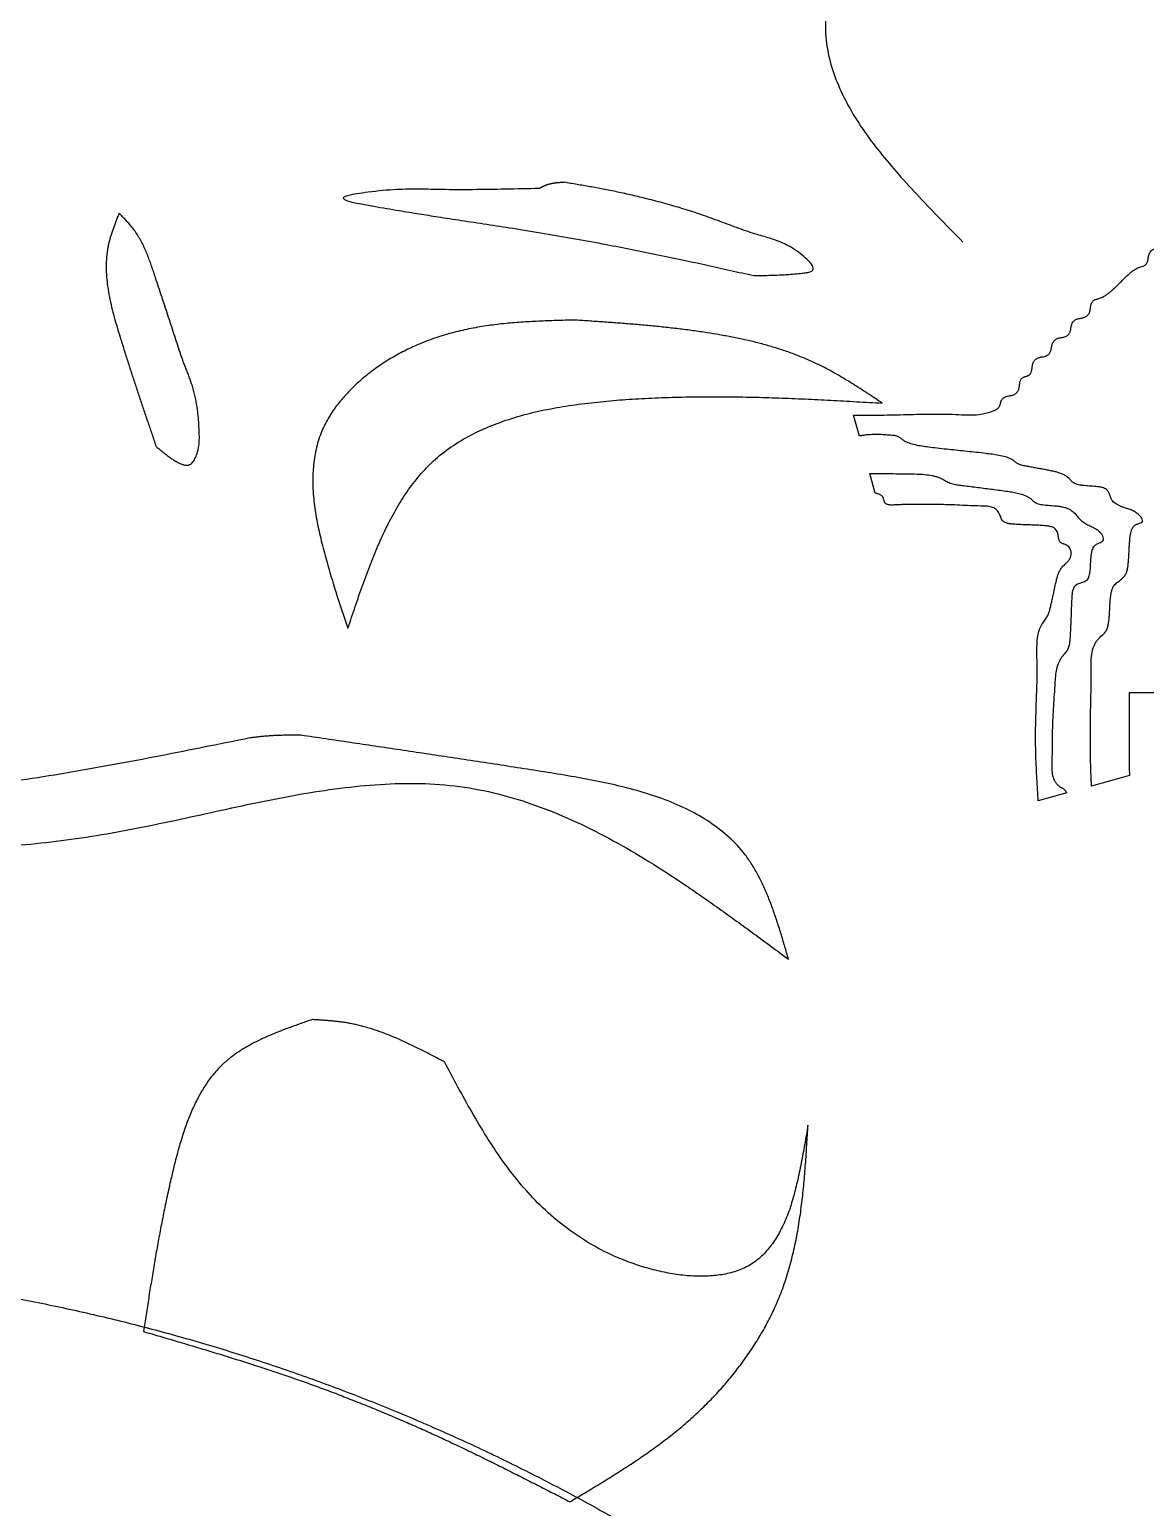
# Model space of a CAD drawing. Extents: x 21 to 206, y 32 to 218.
# Drawn here: x 109.27 to 132.17, y 146.23 to 176.54 of the extents above; entities that cross this region are included whole.
import ezdxf

# ---------------------------------------------------------------- set-up
doc = ezdxf.new("R2010")
doc.units = 0
doc.layers.add('Capa_1', color=7, linetype='CONTINUOUS')

msp = doc.modelspace()

# ---------------------------------------------------------------- linework, layer by layer
at = {"layer": 'Capa_1', "color": 7}
for p, q in [((120.2427, 173.406882), (120.2427, 173.406882)), ((111.112921, 172.774086), (111.112921, 172.774086)), ((120.445547, 170.582453), (120.445547, 170.582453)), ((126.301966, 168.202281), (126.182408, 168.629393)), ((126.629547, 167.033305), (126.516728, 167.435054)), ((126.680527, 167.438337), (126.679963, 167.437772)), ((115.586586, 164.91155), (115.808726, 164.26387)), ((133.730752, 162.936576), (131.836595, 162.936576)), ((131.836595, 162.936576), (131.836595, 161.694589)), ((114.844649, 162.067278), (114.844649, 162.067278)), ((131.844824, 161.24291), (131.067192, 161.025088)), ((130.558546, 160.882927), (129.973115, 160.718637)), ((115.079467, 156.236525), (115.079467, 156.236525))]:
    msp.add_line(p, q, dxfattribs=at)
for points, knots in [([(129.848178, 186.714871), (129.788583, 186.513282), (129.669394, 186.110111), (129.487057, 185.506403), (129.296514, 184.901304), (129.094055, 184.29612), (128.876306, 183.692267), (128.638021, 183.086357), (128.375223, 182.480642), (128.086001, 181.876983), (127.777777, 181.294117), (127.451066, 180.733128), (127.117579, 180.188182), (126.787381, 179.653009), (126.469854, 179.121607), (126.178272, 178.58471), (125.932883, 178.048726), (125.742375, 177.515088), (125.622076, 176.988131), (125.59164, 176.458203), (125.673233, 175.942503), (125.836467, 175.453672), (126.071538, 174.966156), (126.36934, 174.486771), (126.721781, 174.018347), (127.113312, 173.559195), (127.533147, 173.100312), (127.977041, 172.638247), (128.276726, 172.333788), (128.426597, 172.18153)], [0, 0, 0, 0, 0.630639, 1.261258, 1.891905, 2.533745, 3.175579, 3.817432, 4.486668, 5.155931, 5.825057, 6.464095, 7.103155, 7.741702, 8.350632, 8.960094, 9.573699, 10.117253, 10.657304, 11.190239, 11.69872, 12.213651, 12.731244, 13.319052, 13.90377, 14.488233, 15.128719, 15.769407, 16.410339, 16.410339, 16.410339, 16.410339]), ([(126.182408, 168.629393), (126.199983, 168.629488), (126.235133, 168.629676), (126.28786, 168.630018), (126.33994, 168.630494), (126.391369, 168.631093), (126.442148, 168.631585), (126.495818, 168.631993), (126.552381, 168.63215), (126.611851, 168.632334), (126.830735, 168.633865), (127.208884, 168.642302), (127.744542, 168.656565), (128.182111, 168.653511), (128.520918, 168.633829), (128.768574, 168.639722), (128.958515, 168.681825), (129.085188, 168.732293), (129.14905, 168.770841), (129.186651, 168.819579), (129.197595, 168.864487), (129.203757, 168.898457), (129.213507, 168.931959), (129.232273, 168.961286), (129.256972, 168.985261), (129.286096, 169.004005), (129.318379, 169.016591), (129.352206, 169.024536), (129.386612, 169.030167), (129.421071, 169.035678), (129.454931, 169.043527), (129.487062, 169.056191), (129.515593, 169.075474), (129.539785, 169.099747), (129.55915, 169.128357), (129.572261, 169.160458), (129.580388, 169.194309), (129.585407, 169.228488), (129.589215, 169.262479), (129.594119, 169.296089), (129.602123, 169.327628), (129.614121, 169.356232), (129.629626, 169.380887), (129.648947, 169.40028), (129.671256, 169.412751), (129.694005, 169.420949), (129.717627, 169.427479), (129.741239, 169.434038), (129.763993, 169.442223), (129.786305, 169.454686), (129.805627, 169.474078), (129.821125, 169.498736), (129.833132, 169.527338), (129.841139, 169.55888), (129.84606, 169.592493), (129.849875, 169.626486), (129.854892, 169.660666), (129.86302, 169.694514), (129.87613, 169.726614), (129.895507, 169.755214), (129.919701, 169.779479), (129.948207, 169.798769), (129.9803, 169.811476), (130.014161, 169.819335), (130.048692, 169.824833), (130.083228, 169.830319), (130.117116, 169.838174), (130.149252, 169.850898), (130.177825, 169.870184), (130.202049, 169.894421), (130.221325, 169.922998), (130.234028, 169.955131), (130.241878, 169.988995), (130.247366, 170.023503), (130.252864, 170.05801), (130.260729, 170.091868), (130.27344, 170.123996), (130.29272, 170.152572), (130.316958, 170.176805), (130.345534, 170.196089), (130.377667, 170.208798), (130.41153, 170.216664), (130.44604, 170.222159), (130.480548, 170.227656), (130.514408, 170.235521), (130.546539, 170.248232), (130.575117, 170.267512), (130.599355, 170.29175), (130.618636, 170.320332), (130.631372, 170.352457), (130.639238, 170.386323), (130.644708, 170.420844), (130.650203, 170.455368), (130.658055, 170.489257), (130.670778, 170.521398), (130.690065, 170.549975), (130.714305, 170.574198), (130.742881, 170.59347), (130.775008, 170.606176), (130.808872, 170.614025), (130.843388, 170.619514), (130.877908, 170.62501), (130.91177, 170.632871), (130.943874, 170.645578), (130.972398, 170.664868), (130.996606, 170.689122), (131.01596, 170.717716), (131.028982, 170.749821), (131.037046, 170.783675), (131.042164, 170.817936), (131.046401, 170.852055), (131.052118, 170.885734), (131.061432, 170.917453), (131.075421, 170.946128), (131.093296, 170.970766), (131.115213, 170.990107), (131.14037, 171.002262), (131.166151, 171.010118), (131.197488, 171.017903), (131.23322, 171.028768), (131.272622, 171.043818), (131.318245, 171.065362), (131.368738, 171.096129), (131.422981, 171.136797), (131.477983, 171.183695), (131.534439, 171.235349), (131.592486, 171.291322), (131.649555, 171.34789), (131.706455, 171.404449), (131.763995, 171.460403), (131.819623, 171.512051), (131.873486, 171.558966), (131.926348, 171.599633), (131.975288, 171.630362), (132.019189, 171.651842), (132.056654, 171.666889), (132.090434, 171.677907), (132.119815, 171.685988), (132.143638, 171.693955), (132.1671, 171.706105), (132.187434, 171.725455), (132.203767, 171.750122), (132.216309, 171.778772), (132.224335, 171.810401), (132.229233, 171.844047), (132.233845, 171.879372), (132.241256, 171.915877), (132.253569, 171.952262), (132.273722, 171.987138), (132.30519, 172.01596), (132.344608, 172.037742), (132.39215, 172.05494), (132.446295, 172.066815), (132.505812, 172.073252), (132.565124, 172.07645), (132.624415, 172.07964), (132.683941, 172.086084), (132.738203, 172.09799), (132.785956, 172.115158), (132.825439, 172.136845), (132.856693, 172.165641), (132.875816, 172.20073), (132.887527, 172.237152), (132.896085, 172.274274), (132.904432, 172.310566), (132.915071, 172.344798), (132.93168, 172.377787), (132.957523, 172.406444), (132.990192, 172.42994), (133.028324, 172.448565), (133.070654, 172.461239), (133.115784, 172.468889), (133.161171, 172.473794), (133.206562, 172.478698), (133.251701, 172.486348), (133.294038, 172.499021), (133.332175, 172.517645), (133.364848, 172.541138), (133.390684, 172.569803), (133.407295, 172.602792), (133.417933, 172.637026), (133.426263, 172.673323), (133.434833, 172.710441), (133.446549, 172.74686), (133.465675, 172.781949), (133.496937, 172.810738), (133.536424, 172.832425), (133.584177, 172.849601), (133.638443, 172.861509), (133.69796, 172.867967), (133.757226, 172.871136), (133.816505, 172.874333), (133.87603, 172.880768), (133.930244, 172.892653), (133.977877, 172.909878), (134.017316, 172.931615), (134.048677, 172.960388), (134.068391, 172.995306), (134.080432, 173.031708), (134.088341, 173.068512), (134.094574, 173.104321), (134.102135, 173.138199), (134.114366, 173.170329), (134.133536, 173.198812), (134.157846, 173.222978), (134.186547, 173.242354), (134.218706, 173.255513), (134.252554, 173.263653), (134.286628, 173.268627), (134.320478, 173.272327), (134.354062, 173.276881), (134.38564, 173.284082), (134.414467, 173.294678), (134.439306, 173.308641), (134.458466, 173.326853), (134.469788, 173.348218), (134.477496, 173.369267), (134.486148, 173.393178), (134.499522, 173.418058), (134.518066, 173.44261), (134.545138, 173.469772), (134.583087, 173.496418), (134.631823, 173.520098), (134.687681, 173.541046), (134.74927, 173.561259), (134.81617, 173.58092), (134.882996, 173.59948), (134.949738, 173.618163), (135.016585, 173.637887), (135.078381, 173.657844), (135.134721, 173.678027), (135.183699, 173.701066), (135.221228, 173.727832), (135.246812, 173.755664), (135.264651, 173.780114), (135.280286, 173.805547), (135.294384, 173.831116), (135.30864, 173.855543), (135.328646, 173.883131), (135.359646, 173.90947), (135.400763, 173.932254), (135.44828, 173.95234), (135.50017, 173.971889), (135.555928, 173.990897), (135.611466, 174.008768), (135.666985, 174.026502), (135.722712, 174.045021), (135.774523, 174.063648), (135.821946, 174.082405), (135.862997, 174.103693), (135.893956, 174.128429), (135.914111, 174.154214), (135.928466, 174.176617), (135.942811, 174.200102), (135.958684, 174.22342), (135.976585, 174.245829), (136.002318, 174.271792), (136.039814, 174.296904), (136.088691, 174.318519), (136.144881, 174.337472), (136.206575, 174.356549), (136.273397, 174.375773), (136.340099, 174.394248), (136.406895, 174.412753), (136.473786, 174.432477), (136.535369, 174.452781), (136.591246, 174.47377), (136.639992, 174.497483), (136.677921, 174.524167), (136.704923, 174.551388), (136.723432, 174.575966), (136.736878, 174.600853), (136.745709, 174.624779), (136.75363, 174.64585), (136.765239, 174.667261), (136.784792, 174.685483), (136.810155, 174.699368), (136.839603, 174.709836), (136.87184, 174.716975), (136.906096, 174.72149), (136.941644, 174.725302), (136.978481, 174.730784), (137.016316, 174.739268), (137.05397, 174.752057), (137.090267, 174.770514), (137.124132, 174.794482), (137.153628, 174.822933), (137.17778, 174.85536), (137.198673, 174.889526), (137.219558, 174.925138), (137.242909, 174.960528), (137.269764, 174.99451), (137.302738, 175.027226), (137.34369, 175.055713), (137.39159, 175.079017), (137.443536, 175.096797), (137.498403, 175.109394), (137.555357, 175.117656), (137.612195, 175.1229), (137.668796, 175.126818), (137.725243, 175.133174), (137.777003, 175.144892), (137.8227, 175.162367), (137.860714, 175.184456), (137.890769, 175.213195), (137.90925, 175.247811), (137.920628, 175.283839), (137.92955, 175.322195), (137.93904, 175.361239), (137.95202, 175.399092), (137.973565, 175.435852), (138.009894, 175.464892), (138.056035, 175.485085), (138.113515, 175.500763), (138.179875, 175.511929), (138.253778, 175.517714), (138.326778, 175.520101), (138.399771, 175.52238), (138.473662, 175.528191), (138.540031, 175.539409), (138.597545, 175.555102), (138.64369, 175.575287), (138.679987, 175.604288), (138.701398, 175.641033), (138.714301, 175.678893), (138.724132, 175.718759), (138.733961, 175.758625), (138.746856, 175.796487), (138.768261, 175.833234), (138.804551, 175.86224), (138.850691, 175.882427), (138.908212, 175.898133), (138.974608, 175.909308), (139.048511, 175.915085), (139.121474, 175.917464), (139.194426, 175.919752), (139.268318, 175.925581), (139.334752, 175.936786), (139.392363, 175.952454), (139.438543, 175.972584), (139.474772, 176.001618), (139.495767, 176.038503), (139.508446, 176.07638), (139.518916, 176.117089), (139.530689, 176.158427), (139.546476, 176.198054), (139.572709, 176.237826), (139.618714, 176.26793), (139.677985, 176.285571), (139.754893, 176.297797), (139.845527, 176.307181), (139.948153, 176.312443), (140.048625, 176.314831), (140.149082, 176.317138), (140.251712, 176.322465), (140.342427, 176.331858), (140.419469, 176.344042), (140.478774, 176.361606), (140.524695, 176.39176), (140.550424, 176.431708), (140.565957, 176.471359), (140.578461, 176.513531), (140.591005, 176.555718), (140.606633, 176.595423), (140.632554, 176.635465), (140.678802, 176.665667), (140.73851, 176.683182), (140.816027, 176.695204), (140.907318, 176.704254), (141.010836, 176.709309), (141.11202, 176.712011), (141.212797, 176.715607), (141.314166, 176.722093), (141.406434, 176.732386), (141.488504, 176.746061), (141.558216, 176.765748), (141.615989, 176.795108), (141.659155, 176.832358), (141.692428, 176.870068), (141.721432, 176.908776), (141.747918, 176.946332), (141.774124, 176.980664), (141.805923, 177.01421), (141.846563, 177.04296), (141.894607, 177.066085), (141.946876, 177.08357), (142.001951, 177.096026), (142.058895, 177.104287), (142.114458, 177.109571), (142.168682, 177.11372), (142.221985, 177.118374), (142.271526, 177.124678), (142.316744, 177.132967), (142.355981, 177.145366), (142.386451, 177.163745), (142.406432, 177.185668), (142.420344, 177.206076), (142.433456, 177.228796), (142.446713, 177.252791), (142.461372, 177.277005), (142.482029, 177.304284), (142.513558, 177.330457), (142.555266, 177.353268), (142.603535, 177.373457), (142.656355, 177.393093), (142.713042, 177.4122), (142.768234, 177.429946), (142.822241, 177.447498), (142.875746, 177.46639), (142.924481, 177.486047), (142.967632, 177.505924), (143.001995, 177.527777), (143.024343, 177.554545), (143.03228, 177.581687), (143.034779, 177.605087), (143.035293, 177.629242), (143.035724, 177.653356), (143.037728, 177.676667), (143.045084, 177.703629), (143.06681, 177.730209), (143.100392, 177.751906), (143.14264, 177.771691), (143.190375, 177.791186), (143.242831, 177.809806), (143.295937, 177.82708), (143.350328, 177.844565), (143.406026, 177.863749), (143.457665, 177.884133), (143.504526, 177.905946), (143.545185, 177.930429), (143.576618, 177.957588), (143.598594, 177.985483), (143.613728, 178.011331), (143.624607, 178.037144), (143.631902, 178.061889), (143.638874, 178.08422), (143.649435, 178.106382), (143.666928, 178.125667), (143.689555, 178.141095), (143.716113, 178.152684), (143.745533, 178.15935), (143.776427, 178.163417), (143.809786, 178.168909), (143.844516, 178.180953), (143.879139, 178.199946), (143.915431, 178.227927), (143.949968, 178.26725), (143.980369, 178.317302), (144.006842, 178.374605), (144.030901, 178.437677), (144.052321, 178.506143), (144.068046, 178.565565), (144.080083, 178.615508), (144.090053, 178.655631), (144.100643, 178.693418), (144.112353, 178.728635), (144.125276, 178.761091), (144.139469, 178.790298), (144.154685, 178.816156), (144.16978, 178.839248), (144.180203, 178.854416), (144.18542, 178.862006)], [0, 0, 0, 0, 0.052726, 0.105453, 0.158184, 0.20897, 0.259752, 0.310529, 0.369982, 0.429444, 0.488938, 1.026648, 1.564089, 2.09659, 2.33854, 2.582249, 2.837691, 2.916459, 2.990825, 3.059477, 3.09346, 3.128507, 3.163334, 3.197255, 3.231632, 3.265907, 3.300443, 3.335034, 3.369979, 3.405026, 3.439717, 3.474085, 3.507985, 3.542246, 3.576328, 3.610916, 3.645656, 3.680538, 3.714491, 3.748278, 3.782373, 3.811803, 3.840978, 3.869286, 3.892863, 3.917021, 3.941698, 3.966377, 3.990533, 4.014111, 4.042414, 4.07159, 4.101021, 4.135121, 4.168913, 4.202871, 4.237754, 4.272491, 4.307074, 4.341155, 4.375417, 4.409309, 4.443644, 4.478314, 4.513418, 4.548533, 4.583213, 4.617605, 4.651572, 4.685865, 4.71984, 4.754215, 4.788874, 4.823954, 4.859032, 4.893691, 4.928062, 4.962038, 4.996338, 5.030317, 5.064693, 5.099357, 5.134439, 5.169517, 5.204178, 5.238552, 5.272531, 5.306833, 5.340815, 5.375198, 5.409861, 5.444941, 5.480044, 5.514728, 5.549126, 5.583097, 5.617391, 5.651364, 5.685733, 5.720389, 5.755476, 5.790574, 5.825244, 5.859591, 5.893506, 5.927777, 5.961831, 5.996366, 6.031086, 6.066018, 6.100245, 6.134241, 6.168408, 6.199027, 6.229507, 6.259215, 6.285652, 6.312638, 6.339984, 6.382523, 6.424585, 6.466412, 6.533724, 6.601538, 6.669609, 6.750494, 6.831069, 6.911502, 6.991557, 7.071753, 7.152271, 7.219256, 7.285978, 7.352177, 7.392195, 7.432454, 7.473204, 7.498711, 7.52387, 7.548482, 7.577312, 7.606956, 7.636742, 7.670713, 7.704497, 7.738713, 7.777587, 7.816056, 7.853525, 7.897132, 7.942153, 7.987886, 8.048375, 8.107961, 8.167294, 8.226563, 8.286084, 8.34673, 8.392748, 8.437891, 8.481147, 8.518087, 8.556389, 8.595677, 8.63235, 8.668101, 8.703018, 8.742239, 8.782538, 8.823103, 8.868992, 8.914573, 8.960251, 9.00594, 9.05153, 9.097428, 9.137995, 9.178296, 9.217514, 9.252435, 9.288188, 9.32486, 9.364148, 9.402449, 9.439387, 9.48265, 9.527792, 9.573816, 9.634468, 9.693988, 9.753227, 9.812512, 9.872079, 9.932658, 9.97853, 10.023605, 10.067024, 10.104201, 10.142565, 10.1817, 10.217037, 10.251624, 10.285725, 10.319488, 10.353787, 10.38799, 10.42267, 10.457416, 10.492195, 10.525915, 10.559578, 10.593823, 10.622861, 10.65143, 10.67884, 10.700741, 10.723298, 10.746131, 10.776951, 10.807608, 10.83813, 10.891673, 10.945757, 11.000304, 11.070541, 11.140186, 11.20947, 11.278609, 11.348107, 11.418542, 11.473415, 11.527553, 11.580516, 11.610364, 11.640612, 11.671185, 11.699866, 11.728202, 11.756015, 11.801704, 11.848759, 11.896623, 11.956362, 12.015088, 12.073327, 12.13139, 12.189937, 12.249482, 12.296557, 12.342844, 12.387825, 12.414024, 12.440684, 12.467635, 12.496579, 12.525247, 12.553568, 12.60594, 12.659393, 12.713533, 12.783767, 12.85312, 12.922119, 12.991407, 13.061054, 13.131312, 13.185904, 13.24002, 13.293557, 13.324056, 13.354716, 13.385567, 13.408509, 13.43116, 13.453133, 13.480906, 13.50989, 13.539399, 13.57439, 13.608733, 13.643012, 13.681652, 13.720398, 13.759188, 13.800637, 13.842098, 13.883228, 13.923013, 13.963034, 14.003343, 14.046863, 14.090128, 14.133065, 14.185738, 14.238957, 14.292394, 14.350115, 14.40758, 14.46492, 14.521317, 14.577798, 14.635188, 14.680001, 14.724088, 14.766378, 14.802778, 14.840508, 14.8795, 14.920916, 14.961007, 14.999269, 15.047016, 15.097545, 15.149591, 15.22542, 15.299062, 15.371812, 15.444531, 15.518143, 15.593996, 15.646103, 15.696659, 15.744328, 15.782462, 15.822504, 15.864062, 15.905619, 15.945662, 15.983796, 16.031458, 16.082011, 16.134119, 16.210001, 16.283637, 16.356341, 16.429, 16.502593, 16.578534, 16.630765, 16.681368, 16.728909, 16.766902, 16.806913, 16.848552, 16.893007, 16.935774, 16.976204, 17.033872, 17.096006, 17.160841, 17.267271, 17.369237, 17.46903, 17.56877, 17.670684, 17.77724, 17.842253, 17.904456, 17.961932, 18.002174, 18.044896, 18.089457, 18.134101, 18.1769, 18.217229, 18.275082, 18.337683, 18.403032, 18.51018, 18.612778, 18.71388, 18.813845, 18.915287, 19.018531, 19.092254, 19.164682, 19.235166, 19.284509, 19.33483, 19.385795, 19.429545, 19.47271, 19.515294, 19.567685, 19.621006, 19.674745, 19.732699, 19.790168, 19.847251, 19.900111, 19.953322, 20.007748, 20.049887, 20.091093, 20.130688, 20.1548, 20.179531, 20.204675, 20.233471, 20.261778, 20.289544, 20.335746, 20.38332, 20.431757, 20.492602, 20.552353, 20.6112, 20.666526, 20.722713, 20.781386, 20.824137, 20.865101, 20.902931, 20.925332, 20.948932, 20.973414, 20.997791, 21.021279, 21.043522, 21.080584, 21.120825, 21.162845, 21.220395, 21.275468, 21.329787, 21.387929, 21.446863, 21.506485, 21.554406, 21.601784, 21.64847, 21.678071, 21.707946, 21.738072, 21.761842, 21.785307, 21.808253, 21.83487, 21.862296, 21.889897, 21.921291, 21.952412, 21.983438, 22.022533, 22.062006, 22.101439, 22.159454, 22.21782, 22.276569, 22.348615, 22.420192, 22.491681, 22.532977, 22.574313, 22.615705, 22.650674, 22.685602, 22.720436, 22.747972, 22.775554, 22.803185, 22.803185, 22.803185, 22.803185]), ([(120.2427, 173.406882), (120.235275, 173.406399), (120.220423, 173.405433), (120.198154, 173.40384), (120.175884, 173.402185), (120.15362, 173.400433), (120.131368, 173.398499), (120.109124, 173.396334), (120.086889, 173.39395), (120.06468, 173.391235), (120.043445, 173.388301), (120.023184, 173.385194), (120.003906, 173.381891), (119.984703, 173.37825), (119.965588, 173.374203), (119.946579, 173.369714), (119.927712, 173.364752), (119.909004, 173.359298), (119.890486, 173.353309), (119.87298, 173.347019), (119.856475, 173.340515), (119.840939, 173.333917), (119.825536, 173.326974), (119.810262, 173.319715), (119.795093, 173.312209), (119.780004, 173.304511), (119.764981, 173.296651), (119.749993, 173.288687), (119.740018, 173.283344), (119.73503, 173.280672)], [0, 0, 0, 0, 0.02232, 0.04465, 0.06698, 0.089313, 0.111648, 0.133985, 0.156361, 0.178733, 0.201106, 0.220668, 0.240224, 0.259778, 0.279301, 0.298834, 0.318369, 0.337823, 0.357286, 0.376748, 0.393618, 0.410499, 0.427379, 0.444302, 0.461228, 0.478152, 0.495119, 0.512093, 0.529068, 0.529068, 0.529068, 0.529068]), ([(124.137036, 171.493613), (124.196485, 171.494586), (124.314283, 171.496514), (124.488214, 171.500383), (124.647734, 171.505909), (124.795629, 171.513952), (124.940176, 171.524875), (125.074317, 171.537048), (125.195297, 171.549765), (125.280135, 171.564967), (125.36803, 171.604875), (125.337131, 171.721406), (125.246387, 171.808639), (125.074033, 171.966039), (124.82766, 172.128584), (124.507838, 172.25243), (124.176737, 172.340161), (123.824951, 172.461411), (123.443308, 172.604801), (123.062105, 172.745608), (122.684446, 172.867929), (122.313887, 172.974197), (121.966957, 173.063743), (121.643262, 173.141495), (121.342686, 173.208379), (121.053094, 173.267148), (120.774977, 173.317965), (120.508933, 173.363234), (120.331437, 173.392325), (120.2427, 173.406868)], [0, 0, 0, 0, 0.17837, 0.353439, 0.521927, 0.657156, 0.797865, 0.956335, 1.062889, 1.158463, 1.226209, 1.312054, 1.451423, 1.61658, 2.006081, 2.330792, 2.640404, 3.033588, 3.446168, 3.863691, 4.252516, 4.636777, 5.020011, 5.327327, 5.635448, 5.943747, 6.213746, 6.483578, 6.75334, 6.75334, 6.75334, 6.75334]), ([(119.73503, 173.280653), (119.502222, 173.2753), (119.044268, 173.264771), (118.376439, 173.254468), (117.793133, 173.254586), (117.2768, 173.269289), (116.771031, 173.261154), (116.347952, 173.223348), (115.99639, 173.172149), (115.852865, 173.149826), (115.663992, 173.089557), (115.871449, 172.993276), (116.047977, 172.974023), (116.418925, 172.899517), (116.820613, 172.834557), (117.260093, 172.761137), (117.686026, 172.694906), (118.148725, 172.624572), (118.660965, 172.54683), (119.228657, 172.458877), (119.834779, 172.360324), (120.474363, 172.249976), (121.073891, 172.14009), (121.63882, 172.03082), (122.170714, 171.923359), (122.685332, 171.815184), (123.181653, 171.707176), (123.65963, 171.600897), (123.977937, 171.529366), (124.137036, 171.493613)], [0, 0, 0, 0, 0.698591, 1.374188, 2.003932, 2.447611, 2.925569, 3.513194, 3.74753, 3.943272, 4.042766, 4.148667, 4.397631, 4.699624, 5.225675, 5.643519, 6.030092, 6.520311, 7.047065, 7.584563, 8.243655, 8.889298, 9.531626, 10.072167, 10.615475, 11.159532, 11.649745, 12.139279, 12.62848, 12.62848, 12.62848, 12.62848]), ([(111.112921, 172.774086), (111.102726, 172.748544), (111.082337, 172.697459), (111.052098, 172.620695), (111.022645, 172.543902), (110.99431, 172.466963), (110.967457, 172.389762), (110.942492, 172.312315), (110.919755, 172.23457), (110.899669, 172.156487), (110.873894, 172.037647), (110.851714, 171.876114), (110.843485, 171.672107), (110.852186, 171.466012), (110.875858, 171.259217), (110.912251, 171.052444), (110.958566, 170.846409), (111.012237, 170.640813), (111.071369, 170.435338), (111.138704, 170.213956), (111.212568, 169.976185), (111.29316, 169.722104), (111.374576, 169.47007), (111.456633, 169.220018), (111.539119, 168.971879), (111.622112, 168.724792), (111.705431, 168.478699), (111.788866, 168.233533), (111.84462, 168.070135), (111.872497, 167.988436)], [0, 0, 0, 0, 0.082506, 0.16501, 0.247514, 0.329243, 0.410972, 0.492712, 0.573331, 0.653941, 0.734535, 0.938053, 1.142091, 1.346289, 1.55628, 1.766067, 1.975844, 2.189645, 2.403433, 2.617247, 2.883823, 3.15037, 3.41691, 3.678393, 3.939884, 4.201375, 4.460352, 4.719326, 4.978298, 4.978298, 4.978298, 4.978298]), ([(112.425917, 169.729724), (112.405101, 169.79294), (112.363467, 169.919372), (112.301019, 170.10902), (112.238473, 170.29898), (112.175828, 170.489248), (112.113088, 170.679828), (112.050157, 170.871027), (111.987032, 171.062846), (111.923714, 171.25529), (111.868907, 171.421893), (111.822609, 171.562652), (111.783955, 171.677278), (111.743721, 171.790946), (111.701101, 171.903329), (111.655194, 172.014017), (111.605194, 172.122376), (111.550364, 172.227805), (111.490113, 172.329576), (111.436053, 172.408911), (111.391473, 172.467547), (111.35922, 172.507605), (111.325935, 172.546971), (111.291772, 172.585741), (111.256873, 172.624016), (111.221402, 172.661877), (111.185492, 172.699441), (111.149269, 172.736825), (111.125037, 172.761666), (111.112921, 172.774086)], [0, 0, 0, 0, 0.199665, 0.399331, 0.598996, 0.799639, 1.00028, 1.200919, 1.403507, 1.606097, 1.808697, 1.929666, 2.050629, 2.171596, 2.29138, 2.41117, 2.531012, 2.649284, 2.767517, 2.885623, 2.937041, 2.988464, 3.039888, 3.091685, 3.143478, 3.195271, 3.247325, 3.299379, 3.351433, 3.351433, 3.351433, 3.351433]), ([(120.445547, 170.582453), (120.325087, 170.579104), (120.084173, 170.572406), (119.722887, 170.55895), (119.362377, 170.538694), (119.003025, 170.508337), (118.645525, 170.464342), (118.288853, 170.402836), (117.934699, 170.320087), (117.585091, 170.214005), (117.26116, 170.089763), (116.963886, 169.950263), (116.692637, 169.800252), (116.433245, 169.63334), (116.186739, 169.450432), (115.955422, 169.250577), (115.745288, 169.036296), (115.558392, 168.808892), (115.398707, 168.569058), (115.258204, 168.291168), (115.155288, 167.971422), (115.096164, 167.616511), (115.080106, 167.247006), (115.104592, 166.868812), (115.163745, 166.485585), (115.248639, 166.098364), (115.350821, 165.70604), (115.46604, 165.307961), (115.546404, 165.043689), (115.586586, 164.91155)], [0, 0, 0, 0, 0.361519, 0.72302, 1.084576, 1.444659, 1.80472, 2.164833, 2.529951, 2.895085, 3.260043, 3.569749, 3.8795, 4.189255, 4.494436, 4.799628, 5.105396, 5.393687, 5.681456, 5.96809, 6.325162, 6.684463, 7.044453, 7.432383, 7.819467, 8.206667, 8.621178, 9.035499, 9.449839, 9.449839, 9.449839, 9.449839]), ([(126.771293, 168.877546), (126.721208, 168.910937), (126.621039, 168.97772), (126.470419, 169.077342), (126.319276, 169.175726), (126.167267, 169.27232), (126.014051, 169.36654), (125.859353, 169.457767), (125.702906, 169.545396), (125.544485, 169.628795), (125.358998, 169.719476), (125.144704, 169.81344), (124.900764, 169.907523), (124.652541, 169.991704), (124.400765, 170.06671), (124.146029, 170.133325), (123.889131, 170.192356), (123.630475, 170.244699), (123.37038, 170.291169), (123.098198, 170.334331), (122.814052, 170.374386), (122.518012, 170.411199), (122.22187, 170.443707), (121.925742, 170.472494), (121.629726, 170.498187), (121.333654, 170.521411), (121.037592, 170.542797), (120.741589, 170.56293), (120.544228, 170.575945), (120.445547, 170.582453)], [0, 0, 0, 0, 0.180586, 0.361169, 0.541753, 0.721607, 0.901464, 1.081333, 1.260351, 1.439364, 1.618357, 1.87965, 2.141051, 2.402484, 2.665773, 2.92902, 3.192257, 3.456447, 3.720638, 3.984839, 4.283153, 4.58146, 4.879764, 5.17689, 5.474014, 5.771139, 6.067826, 6.364511, 6.661196, 6.661196, 6.661196, 6.661196]), ([(111.872497, 167.988436), (111.900182, 167.966063), (111.955408, 167.921433), (112.038355, 167.85535), (112.117354, 167.794211), (112.193032, 167.738047), (112.268423, 167.688527), (112.341946, 167.649332), (112.411386, 167.620255), (112.473465, 167.604001), (112.546854, 167.604252), (112.620207, 167.654925), (112.673414, 167.741203), (112.720006, 167.858504), (112.752247, 167.999176), (112.761615, 168.157534), (112.755583, 168.31846), (112.746608, 168.486152), (112.73173, 168.661182), (112.711357, 168.81618), (112.68669, 168.950033), (112.661184, 169.062969), (112.632554, 169.170299), (112.601553, 169.272172), (112.569005, 169.36876), (112.534648, 169.462448), (112.498962, 169.553321), (112.462763, 169.641659), (112.438199, 169.700369), (112.425917, 169.729724)], [0, 0, 0, 0, 0.106786, 0.213016, 0.31815, 0.406459, 0.495698, 0.588476, 0.65604, 0.721048, 0.780427, 0.870023, 0.97256, 1.081999, 1.247621, 1.403008, 1.556514, 1.730584, 1.906803, 2.083367, 2.199324, 2.31501, 2.43062, 2.53249, 2.634417, 2.736352, 2.831825, 2.927286, 3.022749, 3.022749, 3.022749, 3.022749]), ([(115.808726, 164.26387), (115.8583, 164.412112), (115.957439, 164.708568), (116.111057, 165.15159), (116.271775, 165.583927), (116.443524, 166.003813), (116.63238, 166.408288), (116.84323, 166.791794), (117.078932, 167.149788), (117.341101, 167.476462), (117.651262, 167.783414), (118.017342, 168.053391), (118.431038, 168.283158), (118.877668, 168.472926), (119.349979, 168.625317), (119.842964, 168.74313), (120.347156, 168.831588), (120.860319, 168.89776), (121.381208, 168.945041), (121.914508, 168.977781), (122.459642, 168.999531), (123.016332, 169.010378), (123.566831, 169.010822), (124.111006, 169.0022), (124.648774, 168.986228), (125.183373, 168.964273), (125.714796, 168.93782), (126.243091, 168.908443), (126.595225, 168.887845), (126.771293, 168.877546)], [0, 0, 0, 0, 0.468933, 0.937782, 1.406636, 1.852498, 2.298403, 2.745095, 3.164233, 3.582724, 3.999504, 4.469737, 4.942417, 5.416097, 5.923371, 6.429477, 6.935489, 7.45837, 7.981279, 8.504284, 9.061129, 9.617865, 10.174565, 10.712536, 11.250533, 11.788539, 12.317657, 12.846763, 13.375867, 13.375867, 13.375867, 13.375867]), ([(131.067192, 161.025088), (131.065357, 161.059295), (131.061689, 161.127704), (131.056601, 161.230329), (131.051856, 161.344483), (131.048436, 161.470211), (131.046189, 161.60752), (131.044519, 161.758448), (131.042714, 161.922933), (131.041578, 162.100794), (131.042197, 162.338635), (131.04863, 162.636749), (131.057875, 162.997003), (131.059843, 163.299869), (131.054123, 163.543803), (131.064211, 163.726242), (131.100278, 163.868452), (131.148631, 163.966122), (131.18974, 164.027465), (131.234303, 164.076351), (131.278769, 164.113245), (131.316724, 164.144462), (131.355527, 164.183936), (131.385639, 164.238977), (131.405321, 164.305901), (131.418679, 164.383907), (131.428757, 164.470536), (131.43545, 164.564883), (131.439807, 164.658497), (131.443959, 164.752166), (131.45044, 164.846556), (131.460688, 164.933036), (131.474819, 165.01068), (131.494957, 165.077383), (131.524304, 165.132709), (131.561341, 165.173943), (131.598738, 165.206117), (131.638677, 165.236547), (131.678778, 165.26726), (131.716636, 165.300251), (131.754265, 165.342911), (131.783773, 165.400554), (131.803414, 165.470265), (131.816873, 165.552295), (131.826688, 165.644417), (131.832898, 165.745762), (131.83685, 165.842598), (131.841158, 165.935601), (131.846724, 166.025303), (131.854022, 166.107542), (131.862922, 166.181821), (131.876613, 166.246776), (131.896551, 166.298186), (131.91938, 166.3355), (131.941418, 166.360878), (131.975652, 166.386361), (132.023611, 166.404575), (132.072112, 166.419883), (132.11869, 166.448077), (132.1077, 166.50487), (132.072597, 166.550915), (132.01798, 166.608282), (131.945387, 166.659914), (131.857413, 166.696826), (131.780597, 166.719794), (131.714566, 166.741936), (131.658608, 166.763685), (131.606224, 166.78842), (131.558563, 166.816108), (131.51751, 166.847341), (131.486211, 166.882102), (131.465818, 166.918815), (131.451715, 166.954167), (131.439798, 166.990458), (131.428169, 167.02645), (131.41419, 167.060414), (131.392446, 167.094389), (131.356549, 167.121855), (131.310531, 167.140933), (131.254737, 167.155155), (131.191566, 167.165335), (131.122142, 167.171261), (131.054122, 167.174843), (130.986808, 167.179185), (130.919723, 167.185182), (130.856415, 167.193277), (130.797462, 167.203503), (130.74443, 167.218539), (130.701224, 167.240057), (130.66935, 167.266133), (130.644626, 167.290718), (130.618435, 167.318125), (130.588957, 167.346164), (130.555622, 167.373682), (130.510823, 167.404397), (130.451324, 167.433064), (130.377508, 167.457021), (130.294983, 167.476974), (130.205313, 167.496048), (130.108999, 167.514546), (130.013869, 167.532012), (129.919686, 167.549677), (129.825686, 167.56721), (129.738983, 167.582878), (129.660105, 167.596477), (129.591375, 167.614433), (129.538768, 167.639942), (129.503527, 167.668183), (129.478875, 167.690011), (129.447547, 167.715812), (129.405431, 167.73989), (129.353006, 167.760045), (129.272689, 167.783), (129.164913, 167.807173), (129.029657, 167.82909), (128.876536, 167.848407), (128.705474, 167.867927), (128.516388, 167.887883), (128.327098, 167.907273), (128.137857, 167.927091), (127.948791, 167.947898), (127.777531, 167.968179), (127.62402, 167.987891), (127.488585, 168.010931), (127.380934, 168.037532), (127.301026, 168.063642), (127.248612, 168.08629), (127.207298, 168.111962), (127.177092, 168.137943), (127.153811, 168.158641), (127.120478, 168.18419), (127.070047, 168.204417), (127.005067, 168.214427), (126.930589, 168.219006), (126.848652, 168.225455), (126.759762, 168.232023), (126.685521, 168.234942), (126.625387, 168.234735), (126.579247, 168.233336), (126.534551, 168.23107), (126.491371, 168.228459), (126.449791, 168.224934), (126.410265, 168.220445), (126.37283, 168.214838), (126.337404, 168.208754), (126.313826, 168.204432), (126.302033, 168.20227)], [0, 0, 0, 0, 0.102769, 0.205522, 0.308251, 0.445522, 0.582829, 0.72023, 0.898333, 1.076314, 1.253821, 1.611839, 1.970816, 2.334962, 2.52029, 2.702771, 2.881931, 2.95518, 3.028868, 3.102792, 3.152663, 3.202063, 3.250302, 3.317745, 3.387595, 3.458853, 3.554949, 3.64914, 3.742544, 3.83609, 3.930423, 4.026316, 4.097207, 4.166944, 4.234688, 4.282993, 4.332342, 4.382529, 4.433616, 4.483855, 4.533001, 4.60334, 4.675839, 4.749588, 4.852494, 4.953653, 5.054138, 5.143246, 5.232958, 5.323736, 5.390913, 5.457294, 5.52245, 5.555091, 5.58814, 5.622623, 5.682195, 5.739051, 5.781363, 5.825695, 5.888275, 5.958341, 6.061411, 6.15319, 6.243157, 6.301976, 6.362071, 6.423162, 6.475586, 6.527167, 6.577379, 6.614573, 6.652551, 6.691426, 6.729156, 6.766004, 6.801422, 6.848821, 6.898767, 6.950107, 7.021259, 7.090474, 7.159039, 7.225609, 7.292823, 7.36106, 7.41704, 7.472188, 7.525969, 7.560345, 7.595284, 7.630546, 7.674069, 7.717248, 7.760096, 7.836739, 7.914332, 7.99256, 8.091354, 8.18935, 8.286769, 8.381517, 8.476826, 8.573626, 8.645851, 8.716909, 8.786264, 8.81902, 8.852112, 8.885102, 8.940595, 8.996671, 9.053266, 9.191071, 9.327747, 9.464179, 9.654046, 9.844258, 10.034583, 10.224889, 10.415084, 10.605199, 10.742258, 10.879367, 11.017138, 11.074453, 11.131407, 11.18808, 11.219487, 11.250818, 11.281587, 11.345051, 11.410922, 11.478299, 11.56887, 11.6575, 11.745685, 11.791674, 11.837878, 11.884153, 11.925931, 11.967648, 12.009328, 12.045245, 12.08119, 12.117158, 12.117158, 12.117158, 12.117158]), ([(126.516728, 167.435054), (126.522804, 167.435225), (126.534954, 167.435565), (126.55318, 167.435958), (126.571353, 167.436448), (126.589476, 167.437033), (126.607552, 167.437534), (126.625705, 167.437895), (126.64393, 167.438152), (126.662227, 167.438388), (126.674427, 167.438423), (126.680527, 167.438441)], [0, 0, 0, 0, 0.018234, 0.036463, 0.054693, 0.072772, 0.090859, 0.108944, 0.127239, 0.14554, 0.16384, 0.16384, 0.16384, 0.16384]), ([(126.680045, 167.437704), (126.750477, 167.43651), (126.891406, 167.434121), (127.10296, 167.430705), (127.298416, 167.427945), (127.477611, 167.425663), (127.640237, 167.417023), (127.770508, 167.398773), (127.867729, 167.375945), (127.932923, 167.355233), (127.989138, 167.330805), (128.036081, 167.304087), (128.07616, 167.279989), (128.135199, 167.247495), (128.21958, 167.218684), (128.328119, 167.19965), (128.452086, 167.186332), (128.589272, 167.169509), (128.739206, 167.149698), (128.889359, 167.129763), (129.040528, 167.11094), (129.192694, 167.091613), (129.332192, 167.072017), (129.458727, 167.051528), (129.571764, 167.027255), (129.663346, 166.999337), (129.733534, 166.971202), (129.7828, 166.945752), (129.822148, 166.917675), (129.851542, 166.889202), (129.875282, 166.86545), (129.905732, 166.839527), (129.947911, 166.818436), (129.999978, 166.804366), (130.057857, 166.795239), (130.119958, 166.788025), (130.185827, 166.782416), (130.252404, 166.777702), (130.320049, 166.772679), (130.388799, 166.765567), (130.454953, 166.754993), (130.517891, 166.740017), (130.576712, 166.719758), (130.627612, 166.694523), (130.669999, 166.665555), (130.705111, 166.635728), (130.736867, 166.603273), (130.765417, 166.56898), (130.792766, 166.534787), (130.823046, 166.499888), (130.858783, 166.466723), (130.899626, 166.435702), (130.942379, 166.408419), (130.986199, 166.384342), (131.03022, 166.3625), (131.082318, 166.337888), (131.14217, 166.309333), (131.207164, 166.267703), (131.257596, 166.215014), (131.291601, 166.157974), (131.310732, 166.106662), (131.307931, 166.053652), (131.268392, 166.022436), (131.222857, 166.004264), (131.180513, 165.98759), (131.147955, 165.968457), (131.125336, 165.950232), (131.101751, 165.923796), (131.081754, 165.885536), (131.067877, 165.836713), (131.05834, 165.780483), (131.050603, 165.718638), (131.044958, 165.651845), (131.041122, 165.583447), (131.03837, 165.512771), (131.032862, 165.43889), (131.022073, 165.372366), (131.006595, 165.314627), (130.986516, 165.268386), (130.957294, 165.232269), (130.920106, 165.211905), (130.882214, 165.199553), (130.84076, 165.188215), (130.798284, 165.173486), (130.757366, 165.1533), (130.71398, 165.119817), (130.681702, 165.060475), (130.666993, 164.982892), (130.660142, 164.879225), (130.654059, 164.754639), (130.648919, 164.611212), (130.644381, 164.474311), (130.638823, 164.340886), (130.632306, 164.209125), (130.625522, 164.089646), (130.618851, 163.983837), (130.604654, 163.894406), (130.577237, 163.82306), (130.541471, 163.772929), (130.510002, 163.736002), (130.474421, 163.694669), (130.439277, 163.645811), (130.406492, 163.589174), (130.368099, 163.50476), (130.336489, 163.387503), (130.319034, 163.239031), (130.309382, 163.057673), (130.29517, 162.845711), (130.278643, 162.604122), (130.265365, 162.354009), (130.260461, 162.093831), (130.258919, 161.82162), (130.255314, 161.592998), (130.248262, 161.409669), (130.256001, 161.273614), (130.288349, 161.164886), (130.334487, 161.089002), (130.37814, 161.039439), (130.418805, 161.009429), (130.449352, 160.993942), (130.466103, 160.985599), (130.482451, 160.976162), (130.497571, 160.964526), (130.511419, 160.951122), (130.524393, 160.935938), (130.536422, 160.919191), (130.547755, 160.901211), (130.55494, 160.889013), (130.558534, 160.882913)], [0, 0, 0, 0, 0.211328, 0.422846, 0.634745, 0.797761, 0.960454, 1.123057, 1.191511, 1.259854, 1.328022, 1.37491, 1.421788, 1.468358, 1.576859, 1.687101, 1.798501, 1.95086, 2.101738, 2.25221, 2.405271, 2.558743, 2.712371, 2.827859, 2.943232, 3.058968, 3.114568, 3.169896, 3.224976, 3.258795, 3.292544, 3.325776, 3.378315, 3.432284, 3.487093, 3.55397, 3.619819, 3.685391, 3.754205, 3.823308, 3.892682, 3.955035, 4.017168, 4.078944, 4.124819, 4.170857, 4.216944, 4.260853, 4.304658, 4.348324, 4.399331, 4.450593, 4.501997, 4.551338, 4.60052, 4.649399, 4.724205, 4.799411, 4.879647, 4.94049, 4.997279, 5.043789, 5.086808, 5.138352, 5.192521, 5.222596, 5.251335, 5.27931, 5.328333, 5.379187, 5.4311, 5.499308, 5.566127, 5.632148, 5.704809, 5.778323, 5.854273, 5.906627, 5.957299, 6.004744, 6.04266, 6.082667, 6.124239, 6.171589, 6.217305, 6.260683, 6.333917, 6.413245, 6.496457, 6.645464, 6.787482, 6.926996, 7.056395, 7.188099, 7.322748, 7.415441, 7.506063, 7.593681, 7.64144, 7.690141, 7.739261, 7.805002, 7.870353, 7.935285, 8.082748, 8.232179, 8.383185, 8.627546, 8.869492, 9.109651, 9.378847, 9.650053, 9.926329, 10.064733, 10.200424, 10.333743, 10.399578, 10.465559, 10.530775, 10.549551, 10.568279, 10.586923, 10.606076, 10.625348, 10.644645, 10.665916, 10.687146, 10.708386, 10.708386, 10.708386, 10.708386]), ([(129.973115, 160.718637), (129.963557, 160.871721), (129.94449, 161.177124), (129.922635, 161.633798), (129.913969, 162.102763), (129.928264, 162.585603), (129.948551, 163.088835), (129.953091, 163.518379), (129.940841, 163.868674), (129.958379, 164.13192), (130.025186, 164.313221), (130.092977, 164.407747), (130.1216, 164.446392), (130.154221, 164.494861), (130.183975, 164.557146), (130.208861, 164.632494), (130.229778, 164.714819), (130.25018, 164.802667), (130.270286, 164.895716), (130.289427, 164.987939), (130.308363, 165.07947), (130.328125, 165.170438), (130.348329, 165.255108), (130.369191, 165.333112), (130.393614, 165.402932), (130.422146, 165.459163), (130.452347, 165.501475), (130.479312, 165.533049), (130.512794, 165.567367), (130.552637, 165.603849), (130.594737, 165.646516), (130.629572, 165.697846), (130.648091, 165.759508), (130.649582, 165.825309), (130.632442, 165.884425), (130.599198, 165.929596), (130.559019, 165.961787), (130.520625, 165.9807), (130.488743, 165.990873), (130.465925, 165.99857), (130.443176, 166.010121), (130.423564, 166.029308), (130.408067, 166.054047), (130.396385, 166.082851), (130.38929, 166.114579), (130.384935, 166.148213), (130.379627, 166.185302), (130.368859, 166.22501), (130.350706, 166.265116), (130.320372, 166.306034), (130.269278, 166.337115), (130.203498, 166.353757), (130.117494, 166.363916), (130.015054, 166.372107), (129.898049, 166.377351), (129.783673, 166.380382), (129.669482, 166.383529), (129.552481, 166.388931), (129.449333, 166.397038), (129.362168, 166.406833), (129.296153, 166.42283), (129.245733, 166.45433), (129.219654, 166.496778), (129.203533, 166.537108), (129.187361, 166.581373), (129.166011, 166.625919), (129.138286, 166.667994), (129.091926, 166.716714), (129.010715, 166.753568), (128.902783, 166.766211), (128.755964, 166.767513), (128.576402, 166.773752), (128.366753, 166.785016), (128.169928, 166.794195), (127.981967, 166.797452), (127.802042, 166.798066), (127.633838, 166.798178), (127.478215, 166.799635), (127.335451, 166.799978), (127.21556, 166.79796), (127.118427, 166.793849), (127.043759, 166.79059), (126.984535, 166.788724), (126.940848, 166.788101), (126.912792, 166.789936), (126.886229, 166.795641), (126.862232, 166.805949), (126.841694, 166.819795), (126.825226, 166.837637), (126.814996, 166.859115), (126.8087, 166.881837), (126.803802, 166.903942), (126.798179, 166.9246), (126.791144, 166.943181), (126.780453, 166.96183), (126.763994, 166.978621), (126.742841, 166.992876), (126.717915, 167.005272), (126.690095, 167.01601), (126.659852, 167.025234), (126.639597, 167.030593), (126.629496, 167.033266)], [0, 0, 0, 0, 0.460144, 0.917986, 1.371521, 1.866845, 2.366813, 2.882577, 3.154913, 3.418336, 3.670889, 3.718824, 3.76709, 3.815201, 3.893871, 3.973173, 4.05295, 4.148621, 4.24373, 4.338531, 4.431186, 4.524138, 4.617785, 4.692317, 4.766292, 4.839361, 4.880509, 4.921982, 4.963813, 5.024256, 5.084057, 5.143372, 5.208369, 5.274236, 5.338575, 5.388962, 5.44007, 5.491678, 5.51632, 5.540446, 5.563919, 5.592181, 5.621473, 5.650997, 5.684994, 5.718677, 5.752758, 5.79733, 5.841591, 5.884215, 5.948185, 6.016021, 6.08664, 6.207839, 6.32427, 6.437955, 6.551089, 6.666972, 6.789278, 6.861473, 6.929927, 6.992139, 7.03319, 7.077059, 7.122533, 7.174506, 7.224865, 7.273186, 7.374508, 7.48359, 7.597804, 7.814948, 8.022525, 8.227672, 8.40601, 8.586439, 8.767451, 8.91062, 9.053326, 9.195739, 9.27029, 9.344979, 9.419955, 9.448051, 9.476026, 9.504143, 9.529099, 9.553919, 9.577987, 9.600943, 9.624529, 9.648638, 9.668872, 9.688707, 9.708105, 9.732922, 9.758447, 9.784331, 9.816286, 9.847795, 9.87914, 9.87914, 9.87914, 9.87914]), ([(113.796789, 162.011054), (113.491835, 161.949404), (112.881934, 161.826105), (111.966386, 161.644647), (111.050055, 161.470288), (110.132351, 161.306509), (109.212762, 161.156901), (108.29041, 161.025009), (107.365227, 160.914496), (106.437532, 160.828809), (105.508705, 160.77151), (104.579488, 160.746021), (103.650876, 160.742882), (102.722713, 160.752696), (101.795103, 160.766136), (100.867827, 160.773873), (99.943907, 160.766632), (99.023854, 160.735499), (98.109208, 160.671095), (97.188228, 160.562272), (96.264782, 160.397234), (95.340909, 160.181082), (94.423636, 159.921581), (93.513381, 159.624925), (92.609524, 159.297327), (91.710984, 158.94534), (90.815735, 158.575129), (89.921725, 158.192186), (89.327338, 157.933147), (89.030135, 157.803623)], [0, 0, 0, 0, 0.93337, 1.866717, 2.800058, 3.731643, 4.663247, 5.594961, 6.526638, 7.458232, 8.389526, 9.317883, 10.246499, 11.17523, 12.102494, 13.029631, 13.957104, 14.874143, 15.790928, 16.707065, 17.654926, 18.60355, 19.552407, 20.513886, 21.475054, 22.436185, 23.408725, 24.381265, 25.353865, 25.353865, 25.353865, 25.353865]), ([(114.844649, 162.067278), (114.830455, 162.067313), (114.802068, 162.067382), (114.759486, 162.067463), (114.716904, 162.067496), (114.674323, 162.067458), (114.63174, 162.06731), (114.589159, 162.066919), (114.546577, 162.066533), (114.503999, 162.065771), (114.462616, 162.065025), (114.422434, 162.06398), (114.383456, 162.062649), (114.344481, 162.061265), (114.305526, 162.059435), (114.266579, 162.057463), (114.227649, 162.055227), (114.188751, 162.052536), (114.149869, 162.049661), (114.112296, 162.046541), (114.076034, 162.043203), (114.041075, 162.039736), (114.006136, 162.036047), (113.971216, 162.032172), (113.936313, 162.028139), (113.901421, 162.02398), (113.866539, 162.019729), (113.831661, 162.015409), (113.808413, 162.012496), (113.796789, 162.01104)], [0, 0, 0, 0, 0.042582, 0.085164, 0.127745, 0.170327, 0.212909, 0.255492, 0.298076, 0.340661, 0.383245, 0.422245, 0.461246, 0.500245, 0.539243, 0.578239, 0.617234, 0.656225, 0.695212, 0.734197, 0.769328, 0.804459, 0.839589, 0.874725, 0.909861, 0.944996, 0.98014, 1.015284, 1.050428, 1.050428, 1.050428, 1.050428]), ([(124.848654, 157.4718), (124.82296, 157.560737), (124.771578, 157.738596), (124.692236, 158.004704), (124.609364, 158.266262), (124.521013, 158.522563), (124.424701, 158.772627), (124.318591, 159.01388), (124.201219, 159.244796), (124.070657, 159.462935), (123.875909, 159.733255), (123.585558, 160.030414), (123.186787, 160.324602), (122.739464, 160.572915), (122.254313, 160.775785), (121.739745, 160.937362), (121.208692, 161.066813), (120.664969, 161.176471), (120.110325, 161.272177), (119.558709, 161.35876), (119.011272, 161.443435), (118.46808, 161.526466), (117.932833, 161.607546), (117.405546, 161.686929), (116.886223, 161.764685), (116.370858, 161.841463), (115.859466, 161.917313), (115.352064, 161.99235), (115.013787, 162.042302), (114.844649, 162.067278)], [0, 0, 0, 0, 0.277723, 0.555396, 0.833032, 1.10078, 1.368582, 1.636716, 1.8911, 2.145206, 2.398643, 2.889194, 3.384014, 3.880488, 4.420581, 4.958731, 5.496873, 6.059707, 6.622451, 7.185261, 7.734806, 8.284293, 8.833764, 9.358865, 9.88398, 10.409099, 10.922022, 11.434942, 11.947858, 11.947858, 11.947858, 11.947858]), ([(131.836595, 161.694589), (131.836653, 161.676245), (131.836771, 161.639556), (131.837021, 161.584522), (131.837701, 161.531422), (131.838347, 161.480254), (131.83925, 161.431019), (131.84055, 161.382769), (131.84181, 161.335493), (131.843368, 161.289201), (131.844403, 161.25834), (131.84492, 161.24291)], [0, 0, 0, 0, 0.055034, 0.110068, 0.165102, 0.214344, 0.263587, 0.312829, 0.359146, 0.405465, 0.451782, 0.451782, 0.451782, 0.451782]), ([(103.209045, 159.758791), (103.48325, 159.750211), (104.031651, 159.733051), (104.85437, 159.711283), (105.678201, 159.697441), (106.503108, 159.695575), (107.328902, 159.709691), (108.157662, 159.743902), (108.988579, 159.802591), (109.820432, 159.88898), (110.660809, 160.007542), (111.507763, 160.162995), (112.362518, 160.343196), (113.21088, 160.531156), (114.055722, 160.713319), (114.900575, 160.874933), (115.738667, 160.999783), (116.56937, 161.075669), (117.388935, 161.087688), (118.20005, 161.01853), (118.991676, 160.851764), (119.757719, 160.605763), (120.513907, 160.288916), (121.257378, 159.911111), (121.988347, 159.482001), (122.708808, 159.01395), (123.42441, 158.517085), (124.139265, 157.998182), (124.612178, 157.647278), (124.848654, 157.471811)], [0, 0, 0, 0, 0.823018, 1.646009, 2.469, 3.2948, 4.120618, 4.946553, 5.782902, 6.619166, 7.455047, 8.328304, 9.201901, 10.075574, 10.935118, 11.794609, 12.655659, 13.476128, 14.295325, 15.111613, 15.912808, 16.716853, 17.521887, 18.369946, 19.216791, 20.063557, 20.946813, 21.830062, 22.713453, 22.713453, 22.713453, 22.713453]), ([(115.079467, 156.236525), (115.002944, 156.210147), (114.849908, 156.157396), (114.62112, 156.076072), (114.396579, 155.991369), (114.17711, 155.901419), (113.963931, 155.803745), (113.759239, 155.696306), (113.56483, 155.577608), (113.383042, 155.446462), (113.20137, 155.288125), (113.028319, 155.09629), (112.867907, 154.872307), (112.726549, 154.629717), (112.603087, 154.37218), (112.495843, 154.102445), (112.402427, 153.82498), (112.319316, 153.541458), (112.244332, 153.252857), (112.170778, 152.942225), (112.096957, 152.610067), (112.02346, 152.256339), (111.955062, 151.905083), (111.891179, 151.556441), (111.8311, 151.210575), (111.773899, 150.865897), (111.718957, 150.522532), (111.665588, 150.180599), (111.630446, 149.952577), (111.612875, 149.838567)], [0, 0, 0, 0, 0.242825, 0.485616, 0.728409, 0.962718, 1.197045, 1.431621, 1.655827, 1.879835, 2.103312, 2.377551, 2.652795, 2.928417, 3.218829, 3.508781, 3.798699, 4.096831, 4.394962, 4.693142, 5.054457, 5.415716, 5.776959, 6.127991, 6.479036, 6.830084, 7.17616, 7.522231, 7.868301, 7.868301, 7.868301, 7.868301]), ([(117.78869, 155.367811), (117.751201, 155.387477), (117.676221, 155.42681), (117.563631, 155.485579), (117.450791, 155.543883), (117.33758, 155.601486), (117.223888, 155.658151), (117.109556, 155.713659), (116.994486, 155.767763), (116.878587, 155.820218), (116.768557, 155.867843), (116.664505, 155.9108), (116.566548, 155.949293), (116.467923, 155.98591), (116.368601, 156.020463), (116.268561, 156.05275), (116.167863, 156.082536), (116.066518, 156.109617), (115.964559, 156.133776), (115.867633, 156.153649), (115.775915, 156.169604), (115.689614, 156.182502), (115.602989, 156.193591), (115.516109, 156.203125), (115.429027, 156.211353), (115.341788, 156.218543), (115.254423, 156.224979), (115.166953, 156.230885), (115.108629, 156.234649), (115.079467, 156.23653)], [0, 0, 0, 0, 0.127004, 0.254009, 0.381014, 0.508043, 0.635073, 0.762103, 0.889315, 1.016526, 1.143738, 1.248981, 1.354223, 1.459465, 1.564572, 1.669681, 1.774797, 1.879572, 1.984344, 2.0891, 2.176345, 2.2636, 2.350856, 2.438326, 2.525791, 2.613257, 2.700926, 2.788594, 2.876263, 2.876263, 2.876263, 2.876263]), ([(125.247736, 154.066941), (125.225562, 153.937245), (125.18122, 153.677877), (125.109733, 153.289678), (125.031144, 152.916759), (124.942338, 152.560065), (124.832594, 152.222463), (124.693476, 151.912199), (124.524128, 151.635944), (124.327769, 151.401182), (124.090848, 151.208469), (123.814032, 151.078731), (123.516379, 151.003188), (123.194732, 150.968237), (122.856809, 150.970366), (122.507781, 151.010042), (122.159463, 151.080669), (121.811659, 151.176322), (121.4663, 151.298398), (121.062395, 151.475463), (120.611849, 151.728624), (120.13273, 152.075126), (119.697782, 152.467996), (119.309889, 152.899773), (118.962884, 153.358184), (118.644306, 153.840805), (118.34684, 154.340481), (118.063686, 154.852042), (117.880355, 155.195888), (117.78869, 155.367811)], [0, 0, 0, 0, 0.394733, 0.789394, 1.184103, 1.537908, 1.891712, 2.247717, 2.55534, 2.861041, 3.161881, 3.463636, 3.770272, 4.07932, 4.43194, 4.781853, 5.131479, 5.497184, 5.863164, 6.229387, 6.819094, 7.409659, 7.999742, 8.573948, 9.148328, 9.723009, 10.30795, 10.892451, 11.476948, 11.476948, 11.476948, 11.476948]), ([(120.361761, 146.346067), (120.461174, 146.405341), (120.659996, 146.523888), (120.95734, 146.703202), (121.252665, 146.885361), (121.545023, 147.071807), (121.833375, 147.263979), (122.116973, 147.463534), (122.394556, 147.671789), (122.664832, 147.889803), (122.924557, 148.116945), (123.172421, 148.353792), (123.408019, 148.599814), (123.632225, 148.856188), (123.844333, 149.122571), (124.043339, 149.398821), (124.227499, 149.683682), (124.395875, 149.97668), (124.547245, 150.277316), (124.687617, 150.60219), (124.81174, 150.952202), (124.918171, 151.3261), (125.004157, 151.70691), (125.072117, 152.092881), (125.12495, 152.482712), (125.165875, 152.875689), (125.19808, 153.271238), (125.224413, 153.668998), (125.239962, 153.934291), (125.247736, 154.066941)], [0, 0, 0, 0, 0.347228, 0.694445, 1.041673, 1.388157, 1.73464, 2.08115, 2.428335, 2.77551, 3.122646, 3.463133, 3.803665, 4.144213, 4.484526, 4.824832, 5.165198, 5.501697, 5.838145, 6.174437, 6.562752, 6.951348, 7.340025, 7.733426, 8.126699, 8.519968, 8.918594, 9.317203, 9.715837, 9.715837, 9.715837, 9.715837]), ([(101.58415, 71.5293), (100.805123, 71.570122), (99.248447, 71.651694), (96.918754, 71.831165), (94.599731, 72.125609), (92.305777, 72.592004), (90.044074, 73.212019), (87.822488, 73.967092), (85.645501, 74.840088), (83.522525, 75.833145), (81.483113, 76.9372), (79.534103, 78.149524), (77.677948, 79.459677), (75.899737, 80.874048), (74.204633, 82.386653), (72.598099, 83.992534), (71.085149, 85.687131), (69.671134, 87.465527), (68.361296, 89.322358), (67.148335, 91.2725), (66.042031, 93.312839), (65.048488, 95.437209), (64.180735, 97.615978), (63.440221, 99.841121), (62.828939, 102.105213), (62.349409, 104.397986), (62.002919, 106.711713), (61.791446, 109.03828), (61.729516, 110.982929), (61.750085, 112.536911), (61.799993, 113.699847), (61.884383, 114.860008), (62.003016, 116.016483), (62.155534, 117.168314), (62.34177, 118.31502), (62.561478, 119.455604), (62.814348, 120.589107), (63.099386, 121.711838), (63.416008, 122.822938), (63.763572, 123.921596), (64.142607, 125.009956), (64.552779, 126.087128), (64.993779, 127.152213), (65.465238, 128.204198), (65.966825, 129.242184), (66.498221, 130.265256), (67.060635, 131.275246), (67.654019, 132.271062), (68.278029, 133.251746), (68.930422, 134.213774), (69.610574, 135.156366), (70.317882, 136.078742), (71.051732, 136.980133), (71.811512, 137.85977), (72.596611, 138.716872), (73.406422, 139.550672), (74.240329, 140.360383), (75.097535, 141.145394), (75.977258, 141.905102), (76.878715, 142.6389), (77.801125, 143.346188), (78.743697, 144.026352), (79.705651, 144.678787), (80.686202, 145.302892), (81.681816, 145.896418), (82.691535, 146.459033), (83.71429, 146.990651), (84.752, 147.492465), (85.803769, 147.964111), (86.868709, 148.405219), (87.945927, 148.815421), (89.034534, 149.19435), (90.133637, 149.541639), (91.245436, 149.857796), (92.369114, 150.142135), (93.50376, 150.394206), (94.645292, 150.613093), (95.792727, 150.798668), (96.945091, 150.950797), (98.101393, 151.069354), (99.26066, 151.154203), (100.421908, 151.205219), (101.584159, 151.222271), (102.746419, 151.205221), (103.907692, 151.154206), (105.066984, 151.069359), (106.223312, 150.950806), (107.375701, 150.798678), (108.523137, 150.613107), (109.664645, 150.394222), (110.79924, 150.142152), (111.922833, 149.857811), (113.034511, 149.541637), (114.13346, 149.19434), (115.221935, 148.815394), (116.299045, 148.405173), (117.363907, 147.964056), (118.41569, 147.492396), (119.453513, 146.990566), (120.476492, 146.458948), (121.486562, 145.896357), (122.482667, 145.30289), (123.463823, 144.678828), (124.426314, 144.026472), (125.369331, 143.346397), (126.292052, 142.639148), (127.193486, 141.905408), (128.072813, 141.14575), (128.929186, 140.360738), (129.761748, 139.550921), (130.569634, 138.716874), (131.352417, 137.859598), (132.11005, 136.979646), (132.842097, 136.077942), (133.548198, 135.155442), (134.228304, 134.212687), (134.88206, 133.250557), (135.509159, 132.269929), (136.107629, 131.274528), (136.677466, 130.26538), (137.217571, 129.242891), (137.727535, 128.205859), (138.206055, 127.154735), (138.651618, 126.089967), (139.062292, 125.012947), (139.436561, 123.924432), (139.772783, 122.825328), (140.070211, 121.712774), (140.326638, 120.587729), (140.5462, 119.452564), (140.733152, 118.310139), (140.891925, 117.162111), (141.027157, 116.009744), (141.143639, 114.853881), (141.246147, 113.695212), (141.339337, 112.534258), (141.398311, 111.760046), (141.427798, 111.372936)], [0, 0, 0, 0, 2.340259, 4.676377, 7.00847, 9.348231, 11.692645, 14.039333, 16.383711, 18.725742, 21.066731, 23.336723, 25.60763, 27.878846, 30.149374, 32.41958, 34.689757, 36.960835, 39.231956, 41.502985, 43.846706, 46.190641, 48.534607, 50.878397, 53.222136, 55.566209, 57.901674, 60.236805, 62.570817, 63.734809, 64.898585, 66.062302, 67.223978, 68.38571, 69.547456, 70.708672, 71.86987, 73.031062, 74.183224, 75.335389, 76.487556, 77.64017, 78.792784, 79.9454, 81.09809, 82.250778, 83.403461, 84.56567, 85.727888, 86.890108, 88.052297, 89.214483, 90.376671, 91.538835, 92.700998, 93.863158, 95.025334, 96.187516, 97.3497, 98.511904, 99.674107, 100.836312, 101.998471, 103.160627, 104.322776, 105.475281, 106.62779, 107.780301, 108.932824, 110.085345, 111.237866, 112.390374, 113.542879, 114.69538, 115.857519, 117.019664, 118.181811, 119.34401, 120.506207, 121.668405, 122.830612, 123.992816, 125.155015, 126.31724, 127.479471, 128.641702, 129.803926, 130.966147, 132.128371, 133.290469, 134.452565, 135.614652, 136.76701, 137.919371, 139.071733, 140.224187, 141.376639, 142.529092, 143.6818, 144.834508, 145.987215, 147.149852, 148.312496, 149.475143, 150.637567, 151.79999, 152.962418, 154.12399, 155.285556, 156.447106, 157.607823, 158.768552, 159.929286, 161.090853, 162.252415, 163.413965, 164.577795, 165.741632, 166.9055, 168.06174, 169.217949, 170.374146, 171.528155, 172.682185, 173.836277, 174.985523, 176.134715, 177.283722, 178.439613, 179.595674, 180.751788, 181.912061, 183.072242, 184.232415, 185.397097, 186.561767, 187.72646, 187.72646, 187.72646, 187.72646]), ([(111.612875, 149.838567), (111.724776, 149.805782), (111.948578, 149.740212), (112.284165, 149.641462), (112.619496, 149.541935), (112.954449, 149.441237), (113.288903, 149.338978), (113.622741, 149.234763), (113.955826, 149.128207), (114.288014, 149.018926), (114.619116, 148.906552), (114.948969, 148.790708), (115.277539, 148.671416), (115.604857, 148.548663), (115.930889, 148.422473), (116.255596, 148.292851), (116.578904, 148.159834), (116.900773, 148.023431), (117.221169, 147.883662), (117.54012, 147.740507), (117.857586, 147.593975), (118.173709, 147.444454), (118.488609, 147.29234), (118.80244, 147.138008), (119.115372, 146.981836), (119.427591, 146.824187), (119.739277, 146.665429), (120.050613, 146.505931), (120.258045, 146.399355), (120.361761, 146.346067)], [0, 0, 0, 0, 0.349815, 0.699629, 1.049444, 1.399179, 1.748914, 2.098652, 2.44835, 2.798047, 3.147742, 3.497289, 3.846839, 4.196388, 4.546006, 4.895623, 5.24524, 5.594791, 5.944341, 6.293888, 6.643581, 6.993278, 7.342978, 7.692714, 8.042449, 8.392186, 8.742, 9.091813, 9.441627, 9.441627, 9.441627, 9.441627])]:
    msp.add_open_spline(points, degree=3, knots=knots, dxfattribs=at)

doc.saveas('drawing.dxf')
